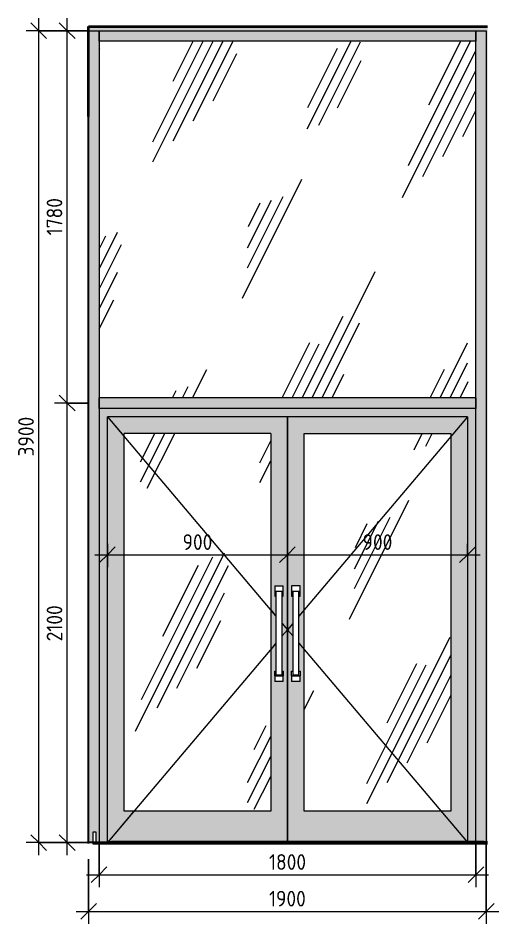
# Model space of a CAD drawing. Header units: millimetres. Extents: x -11619 to 28531, y -388 to 22769.
# Drawn here: x -1478 to 819, y -388 to 3940 of the extents above; entities that cross this region are included whole.
import ezdxf

# ---------------------------------------------------------------- set-up
doc = ezdxf.new("R2010")
doc.units = ezdxf.units.MM
for name, color, linetype, lineweight in [('A-ANNO-DIMS', 7, 'Continuous', 9), ('A-ANNO-DIMS-50', 7, 'Continuous', 9), ('A-DETL', 7, 'Continuous', 9), ('A-DOOR-1', 7, 'Continuous', 9), ('A-FLOR', 7, 'Continuous', 9), ('A-GENM', 7, 'Continuous', 9), ('A-GLAZ-CURT', 7, 'Continuous', 9), ('A-GLAZ-CWMG', 7, 'Continuous', 9), ('I-WALL', 7, 'Continuous', 9), ('Ограждение', 7, 'Continuous', 9), ('Поручни', 7, 'Continuous', 9)]:
    doc.layers.add(name, color=color, linetype=linetype, lineweight=lineweight)
for name, color, linetype, lineweight, true_color in [('A-DOOR-GLAZ', 7, 'Continuous', 9, 0x8080ff), ('A-FLOR-1', 7, 'Continuous', 9, 0x787878), ('A-FLOR-FNSH-1', 7, 'Continuous', 35, 0x3c3c3c), ('A-FLOR-FNSH-2', 7, 'Continuous', 25, 0x3c3c3c), ('A-WALL-1', 7, 'Continuous', 25, 0x3c3c3c), ('I-WALL-1', 7, 'Continuous', 9, 0x787878)]:
    doc.layers.add(name, color=color, linetype=linetype, lineweight=lineweight, true_color=true_color)
doc.styles.add('ISOCPEUR', font='isocpeur.ttf', dxfattribs={"width": 0.9, "height": 75})
doc.dimstyles.new('ISO-1_5', dxfattribs={"dimscale": 304.8, "dimtxt": 74.698588, "dimasz": 0.246063, "dimexe": 0.19685, "dimexo": 0, "dimgap": 0, "dimtad": 1, "dimdec": 0, "dimrnd": 10, "dimzin": 0, "dimdsep": 46, "dimtxsty": 'ISOCPEUR', "dimblk1": 'OBLIQUE', "dimblk2": 'OBLIQUE', "dimsah": 1, "dimcen": 0.09, "dimdle": 0.19685, "dimazin": 0, "dimtfac": 1, "dimtdec": 4, "dimtix": 1, "dimtmove": 0, "dimatfit": 3, "dimfxl": 1, "dimtvp": 1, "dimtolj": 1, "dimtzin": 0, "dimarcsym": 2})
doc.dimstyles.new('ISO-1_5_окр_100', dxfattribs={"dimscale": 304.8, "dimtxt": 74.698588, "dimasz": 0.246063, "dimexe": 0.19685, "dimexo": 0, "dimgap": 0, "dimtad": 1, "dimdec": 0, "dimrnd": 100, "dimzin": 0, "dimdsep": 46, "dimtxsty": 'ISOCPEUR', "dimblk1": 'OBLIQUE', "dimblk2": 'OBLIQUE', "dimsah": 1, "dimcen": 0.09, "dimdle": 0.19685, "dimazin": 0, "dimtfac": 1, "dimtdec": 4, "dimtix": 1, "dimtmove": 0, "dimatfit": 3, "dimfxl": 1, "dimtvp": 1, "dimtolj": 1, "dimtzin": 0, "dimarcsym": 2})
pattern_1 = [(63.435, (12380.9, 63.5), (-511.17, 1533.5), [635, -381, 635, -381, -807.8]), (63.435, (12380.9, 63.5), (-511.17, 1533.5), [-2032, 254, -553.8]), (63.435, (12349.2, 95.2), (-511.17, 1533.5), [508, -635, 381, -381, -934.8]), (63.435, (12349.2, 95.2), (-511.17, 1533.5), [-1905, 444.5, -490.3]), (63.435, (12349.2, 190.5), (-511.17, 1533.5), [381, -762, 254, -381, -1061.8]), (63.435, (12349.2, 190.5), (-511.17, 1533.5), [-1778, 571.5, -490.3]), (63.435, (12444.4, 95.2), (-511.17, 1533.5), [381, -762, 317.5, -12809.3]), (63.435, (12539.7, 190.5), (-511.17, 1533.5), [190.5, -952.5, 127, -12999.8]), (63.435, (12380.9, 349.2), (-511.17, 1533.5), [127, -952.5, 127, -508, -1125.3]), (63.435, (12380.9, 349.2), (-511.17, 1533.5), [-1714.5, 317.5, -807.8]), (63.435, (12952.4, 254), (-511.17, 1533.5), [635, -952.5, 762, -503]), (63.435, (12952.4, 158.8), (-511.17, 1533.5), [889, -635, 952.5, -376]), (63.435, (13015.9, 190.5), (-511.17, 1533.5), [1016, -508, 762, -553.8]), (63.435, (13111.2, 285.8), (-511.17, 1533.5), [635, -889, 508, -807.8]), (63.435, (13015.9, 476.2), (-511.17, 1533.5), [317.5, -1270, 381, -871.3]), (63.435, (13206.4, 381), (-511.17, 1533.5), [254, -1270, 254, -1061.8])]

# ---------------------------------------------------------------- blocks, each defined once
blk = doc.blocks.new('Плинтус - Плинтус светлый _сад_-32928308-В-3')
at = {"layer": 'A-GENM'}
for p, q in [((11356, 50), (11341, 50)), ((11341, 50), (11341, 0)), ((11356, 0), (11356, 50)), ((11341, 0), (11356, 0))]:
    blk.add_line(p, q, dxfattribs=at)
blk = doc.blocks.new('Дверь_Витражная_остекление_ - ВВ-7 остекление-32349468-В-3')
at = {"layer": 'A-DOOR-1'}
blk.add_hatch(color=256, dxfattribs=at).paths.add_polyline_path([(11370, 0), (11408.4, 0), (11408.4, 2), (11410, 2), (11410, 2035), (13130, 2035), (13130, 6.3), (13170, 6.3), (13170, 2075), (11370, 2075), (11370, 2)])
h = blk.add_hatch(color=256, dxfattribs=at)
h.paths.add_polyline_path([(11410, 2), (11429.5, 2), (11429.5, 6.3), (12270, 6.3), (12270, 2035), (11410, 2035), (11410, 483.1)])
h.paths.add_polyline_path([(12190, 150), (11490, 150), (11490, 1955), (12190, 1955), (12190, 483.1)])
h.paths.add_polyline_path([(12235.2, 770), (12210, 770), (12210, 820), (12215, 820), (12215, 1177.5), (12210, 1177.5), (12210, 1227.5), (12250, 1227.5), (12250, 1177.5), (12245, 1177.5), (12245, 820), (12250, 820), (12250, 770), (12240, 770)])
h = blk.add_hatch(color=256, dxfattribs=at)
h.paths.add_polyline_path([(12270, 6.3), (13130, 6.3), (13130, 2035), (12270, 2035), (12270, 483.1)])
h.paths.add_polyline_path([(13050, 150), (12350, 150), (12350, 1955), (13050, 1955), (13050, 189.9)])
h.paths.add_polyline_path([(12304.8, 770), (12290, 770), (12290, 820), (12295, 820), (12295, 1177.5), (12290, 1177.5), (12290, 1227.5), (12330, 1227.5), (12330, 1177.5), (12325, 1177.5), (12325, 820), (12330, 820), (12330, 770), (12310, 770)])
h = blk.add_hatch(dxfattribs=at)
h.set_pattern_fill('FP_4', color=256, style=0, pattern_type=2)
h.set_pattern_definition(pattern_1)
h.paths.add_polyline_path([(12190, 150), (12190, 1955), (11490, 1955), (11490, 150), (11796, 150)])
h = blk.add_hatch(dxfattribs=at)
h.set_pattern_fill('FP_4', color=256, style=0, pattern_type=2)
h.set_pattern_definition(pattern_1)
h.paths.add_polyline_path([(12749.4, 150), (13050, 150), (13050, 1955), (12350, 1955), (12350, 150)])
for p, q in [((11410, 2), (11410, 2035)), ((12270, 2035), (11410, 2035)), ((11410, 2035), (11490, 1940.3)), ((12270, 2035), (12270, 6.3)), ((13130, 2035), (12270, 2035)), ((12270, 6.3), (12270, 2035)), ((13130, 2035), (12325, 1082.6)), ((13130, 2035), (13130, 6.3)), ((12350, 150), (12350, 1955)), ((12350, 1955), (13050, 1955)), ((13050, 1955), (13050, 150)), ((12210, 1227.5), (12210, 1200)), ((12210, 1227.5), (12250, 1227.5)), ((12250, 1200), (12250, 1227.5)), ((12290, 1227.5), (12290, 1200)), ((12330, 1227.5), (12290, 1227.5)), ((12330, 1200), (12330, 1227.5)), ((12250, 1200), (12210, 1200)), ((12210, 1200), (12210, 1177.5)), ((12210, 1177.5), (12215, 1177.5)), ((12215, 1200), (12215, 800)), ((12245, 800), (12245, 1200)), ((12245, 1177.5), (12250, 1177.5)), ((12250, 1177.5), (12250, 1200)), ((12330, 1200), (12290, 1200)), ((12290, 1200), (12290, 1177.5)), ((12290, 1177.5), (12295, 1177.5)), ((12295, 1200), (12295, 800)), ((12325, 800), (12325, 1200)), ((12325, 1177.5), (12330, 1177.5)), ((12330, 1177.5), (12330, 1200)), ((12190, 1112.2), (12215, 1082.6)), ((12245, 1047.1), (12270, 1017.5)), ((12295, 1047.1), (12270, 1017.5)), ((12270, 1017.5), (12245, 987.9)), ((12270, 1017.5), (12295, 987.9)), ((12215, 952.4), (12190, 922.8)), ((12325, 952.4), (13124.6, 6.3)), ((12210, 797.5), (12210, 820)), ((12210, 820), (12215, 820)), ((12210, 797.5), (12210, 770)), ((12210, 797.5), (12250, 797.5)), ((12245, 800), (12215, 800)), ((12245, 820), (12250, 820)), ((12250, 820), (12250, 797.5)), ((12250, 770), (12250, 797.5)), ((12290, 797.5), (12290, 820)), ((12290, 820), (12295, 820)), ((12290, 797.5), (12290, 770)), ((12290, 797.5), (12330, 797.5)), ((12325, 800), (12295, 800)), ((12325, 820), (12330, 820)), ((12330, 820), (12330, 797.5)), ((12330, 770), (12330, 797.5)), ((12250, 770), (12210, 770)), ((12330, 770), (12290, 770)), ((11536.8, 150), (11411.7, 2)), ((13050, 150), (12350, 150))]:
    blk.add_line(p, q, dxfattribs=at)
at = {"layer": 'A-DOOR-GLAZ'}
for p, q in [((12190, 1955), (11490, 1955)), ((11490, 150), (11490, 1955)), ((12190, 1955), (12190, 150)), ((12190, 150), (11490, 150))]:
    blk.add_line(p, q, dxfattribs=at)
blk = doc.blocks.new('Прямоугольный импост - Импост структурный с накладкой - 160мм Темный-32310142-В-3')
at = {"layer": 'A-GLAZ-CWMG'}
blk.add_hatch(color=256, dxfattribs=at).paths.add_polyline_path([(11370, 0), (11370, 2100), (11320, 2100), (11320, 0), (11341, 0), (11341, 50), (11356, 50), (11356, 0)])
blk.add_line((11370, 2100), (11370, 0), dxfattribs=at)
blk = doc.blocks.new('Прямоугольный импост - Импост структурный с накладкой - 160мм Темный-32349419-В-3')
at = {"layer": 'A-GLAZ-CWMG'}
blk.add_hatch(color=256, dxfattribs=at).paths.add_polyline_path([(13180, 2100), (13220, 2100), (13220, 3880), (13170, 3880), (13170, 2100)])
blk.add_line((13170, 2100), (13170, 3880), dxfattribs=at)
blk = doc.blocks.new('Системная панель - Стекло - 40мм-32349569-В-3')
at = {"layer": 'A-GLAZ-CURT'}
h = blk.add_hatch(dxfattribs=at)
h.set_pattern_fill('FP_4', color=256, style=0, pattern_type=2)
h.set_pattern_definition(pattern_1)
h.paths.add_polyline_path([(11377.2, 2125), (13170, 2125), (13170, 3830), (11370, 3830), (11370, 2125)])
blk = doc.blocks.new('Прямоугольный импост - Импост структурный с накладкой - 160мм Темный-31922943-В-3')
at = {"layer": 'A-GLAZ-CWMG'}
blk.add_hatch(color=256, dxfattribs=at).paths.add_polyline_path([(11370, 2100), (11370, 3880), (11320, 3880), (11320, 2100), (11360, 2100)])
blk.add_line((11370, 3880), (11370, 2100), dxfattribs=at)
blk = doc.blocks.new('Прямоугольный импост - Импост структурный с накладкой - 160мм Темный-32348142-В-3')
at = {"layer": 'A-GLAZ-CWMG'}
blk.add_hatch(color=256, dxfattribs=at).paths.add_polyline_path([(13209.5, 2), (13220, 2), (13220, 2100), (13170, 2100), (13170, 6.3), (13209.5, 6.3)])
blk.add_line((13170, 6.3), (13170, 2100), dxfattribs=at)
blk = doc.blocks.new('Прямоугольный импост - Импост структурный с накладкой - 160мм Темный-31920698-В-3')
at = {"layer": 'A-GLAZ-CWMG'}
blk.add_hatch(color=256, dxfattribs=at).paths.add_polyline_path([(11370, 2075), (13170, 2075), (13170, 2125), (11370, 2125), (11370, 2085)])
for p, q in [((11370, 2075), (11370, 2125)), ((13170, 2125), (11370, 2125)), ((13170, 2125), (13170, 2075)), ((13170, 2075), (11370, 2075))]:
    blk.add_line(p, q, dxfattribs=at)
blk = doc.blocks.new('Прямоугольный импост - Импост структурный с накладкой - 160мм Темный-31920696-В-3')
at = {"layer": 'A-GLAZ-CWMG'}
blk.add_hatch(color=256, dxfattribs=at).paths.add_polyline_path([(13170, 3830), (13170, 3880), (11370, 3880), (11370, 3830), (12749.4, 3830)])
for p, q in [((11370, 3830), (11370, 3880)), ((13170, 3880), (13170, 3830)), ((13170, 3830), (11370, 3830))]:
    blk.add_line(p, q, dxfattribs=at)
blk = doc.blocks.new('Ограждение - Ограждение-33123415-В-3')
at = {"layer": 'Ограждение'}
blk.add_hatch(color=256, dxfattribs=at).paths.add_polyline_path([(13050, 2), (13209.5, 2), (13209.5, 6.3), (11429.5, 6.3), (11429.5, 2), (13043.7, 2)])
at = {"layer": 'Поручни'}
for p, q in [((11429.5, 1.9), (11429.5, 6.3)), ((11429.5, 6.3), (13209.5, 6.3)), ((13209.5, 6.3), (13209.5, 2))]:
    blk.add_line(p, q, dxfattribs=at)
blk = doc.blocks.new('DIMBLOCK86-В-3')
at = {"layer": 'A-ANNO-DIMS-50'}
for p, q in [((-1091.3, 0), (-1091.3, -213.3)), ((-1091.3, -153.3), (-1091.3, 0)), ((708.7, 0), (708.7, -213.3)), ((708.7, -153.3), (708.7, 0)), ((-1151.3, -153.3), (768.7, -153.3))]:
    blk.add_line(p, q, dxfattribs=at)
at = {"layer": 'A-ANNO-DIMS-50', "lineweight": 20}
for p, q in [((-1091.3, -153.3), (-1053.8, -115.8)), ((708.7, -153.3), (746.2, -115.8)), ((-1091.3, -153.3), (-1128.8, -190.8)), ((708.7, -153.3), (671.2, -190.8))]:
    blk.add_line(p, q, dxfattribs=at)
at = {"layer": 'A-ANNO-DIMS-50', "color": 0, "insert": (-279.7, -55.3), "char_height": 75, "width": 212.029, "attachment_point": 1, "line_spacing_factor": 1.149209, "style": 'ISOCPEUR'}
blk.add_mtext('1800', dxfattribs=at)
blk = doc.blocks.new('_Oblique')
at = {"color": 0, "linetype": 'ByBlock', "lineweight": -2}
blk.add_line((-0.5, -0.5), (0.5, 0.5), dxfattribs=at)
blk = doc.blocks.new('DIMBLOCK87-В-3')
at = {"layer": 'A-ANNO-DIMS-50', "lineweight": 20}
for p, q in [((-1243.7, 2100), (-1281.2, 2137.5)), ((-1243.7, 2100), (-1206.2, 2062.5)), ((-1243.7, 0), (-1281.2, 37.5)), ((-1243.7, 0), (-1206.2, -37.5))]:
    blk.add_line(p, q, dxfattribs=at)
at = {"layer": 'A-ANNO-DIMS-50'}
for p, q in [((-1141.3, 2100), (-1303.7, 2100)), ((-1243.7, -60), (-1243.7, 2100)), ((-1243.7, 2100), (-1141.3, 2100)), ((-1141.3, 0), (-1303.7, 0)), ((-1243.7, 0), (-1141.3, 0))]:
    blk.add_line(p, q, dxfattribs=at)
at = {"layer": 'A-ANNO-DIMS-50', "color": 0, "insert": (-1341.7, 961.7), "char_height": 75, "width": 212.029, "attachment_point": 1, "rotation": 90, "line_spacing_factor": 1.149209, "style": 'ISOCPEUR'}
blk.add_mtext('2100', dxfattribs=at)
blk = doc.blocks.new('DIMBLOCK88-В-3')
at = {"layer": 'A-ANNO-DIMS-50'}
for p, q in [((-1243.7, 2100), (-1243.7, 3940)), ((-1141.3, 3880), (-1303.7, 3880)), ((-1243.7, 3880), (-1141.3, 3880)), ((-1141.3, 2100), (-1303.7, 2100)), ((-1243.7, 2100), (-1141.3, 2100))]:
    blk.add_line(p, q, dxfattribs=at)
at = {"layer": 'A-ANNO-DIMS-50', "lineweight": 20}
for p, q in [((-1243.7, 3880), (-1281.2, 3917.5)), ((-1243.7, 3880), (-1206.2, 3842.5)), ((-1243.7, 2100), (-1281.2, 2137.5)), ((-1243.7, 2100), (-1206.2, 2062.5))]:
    blk.add_line(p, q, dxfattribs=at)
at = {"layer": 'A-ANNO-DIMS-50', "color": 0, "insert": (-1341.7, 2901.7), "char_height": 75, "width": 212.029, "attachment_point": 1, "rotation": 90, "line_spacing_factor": 1.149209, "style": 'ISOCPEUR'}
blk.add_mtext('1780', dxfattribs=at)
blk = doc.blocks.new('DIMBLOCK89-В-3')
at = {"layer": 'A-ANNO-DIMS-50'}
for p, q in [((758.7, 0), (758.7, -388.5)), ((758.7, -328.5), (758.7, 0)), ((-1141.3, -80), (-1141.3, -388.5)), ((-1141.3, -328.5), (-1141.3, -80)), ((-1201.3, -328.5), (818.7, -328.5))]:
    blk.add_line(p, q, dxfattribs=at)
at = {"layer": 'A-ANNO-DIMS-50', "lineweight": 20}
for p, q in [((-1141.3, -328.5), (-1103.8, -291)), ((758.7, -328.5), (796.2, -291)), ((-1141.3, -328.5), (-1178.8, -366)), ((758.7, -328.5), (721.2, -366))]:
    blk.add_line(p, q, dxfattribs=at)
at = {"layer": 'A-ANNO-DIMS-50', "color": 0, "insert": (-279.7, -230.5), "char_height": 75, "width": 212.029, "attachment_point": 1, "line_spacing_factor": 1.149209, "style": 'ISOCPEUR'}
blk.add_mtext('1900', dxfattribs=at)
blk = doc.blocks.new('DIMBLOCK90-В-3')
at = {"layer": 'A-ANNO-DIMS-50'}
for p, q in [((-1379.7, -60), (-1379.7, 3940)), ((-1141.3, 3880), (-1439.7, 3880)), ((-1379.7, 3880), (-1141.3, 3880)), ((-1141.3, 0), (-1439.7, 0)), ((-1379.7, 0), (-1141.3, 0))]:
    blk.add_line(p, q, dxfattribs=at)
at = {"layer": 'A-ANNO-DIMS-50', "lineweight": 20}
for p, q in [((-1379.7, 3880), (-1417.2, 3917.5)), ((-1379.7, 3880), (-1342.2, 3842.5)), ((-1379.7, 0), (-1417.2, 37.5)), ((-1379.7, 0), (-1342.2, -37.5))]:
    blk.add_line(p, q, dxfattribs=at)
at = {"layer": 'A-ANNO-DIMS-50', "color": 0, "insert": (-1477.7, 1845.2), "char_height": 75, "width": 227.543, "attachment_point": 1, "rotation": 90, "line_spacing_factor": 1.149209, "style": 'ISOCPEUR'}
blk.add_mtext('3900', dxfattribs=at)
blk = doc.blocks.new('DIMBLOCK91-В-3')
at = {"layer": 'A-ANNO-DIMS-50'}
for p, q in [((-1051.3, 1428.5), (-1051.3, 1315.5)), ((-1051.3, 1375.5), (-1051.3, 1428.5)), ((-191.3, 1428.5), (-191.3, 1315.5)), ((-191.3, 1375.5), (-191.3, 1428.5)), ((-1111.3, 1375.5), (-191.3, 1375.5))]:
    blk.add_line(p, q, dxfattribs=at)
at = {"layer": 'A-ANNO-DIMS-50', "lineweight": 20}
for p, q in [((-1051.3, 1375.5), (-1013.8, 1413)), ((-191.3, 1375.5), (-153.8, 1413)), ((-1051.3, 1375.5), (-1088.8, 1338)), ((-191.3, 1375.5), (-228.8, 1338))]:
    blk.add_line(p, q, dxfattribs=at)
at = {"layer": 'A-ANNO-DIMS-50', "color": 0, "insert": (-692.4, 1473.5), "char_height": 75, "width": 170.658, "attachment_point": 1, "line_spacing_factor": 1.149209, "style": 'ISOCPEUR'}
blk.add_mtext('900', dxfattribs=at)
blk = doc.blocks.new('DIMBLOCK92-В-3')
at = {"layer": 'A-ANNO-DIMS-50'}
for p, q in [((-191.3, 1428.5), (-191.3, 1315.5)), ((-191.3, 1375.5), (-191.3, 1428.5)), ((668.7, 1428.5), (668.7, 1315.5)), ((668.7, 1375.5), (668.7, 1428.5)), ((-191.3, 1375.5), (728.7, 1375.5))]:
    blk.add_line(p, q, dxfattribs=at)
at = {"layer": 'A-ANNO-DIMS-50', "lineweight": 20}
for p, q in [((-191.3, 1375.5), (-153.8, 1413)), ((668.7, 1375.5), (706.2, 1413)), ((-191.3, 1375.5), (-228.8, 1338)), ((668.7, 1375.5), (631.2, 1338))]:
    blk.add_line(p, q, dxfattribs=at)
at = {"layer": 'A-ANNO-DIMS-50', "color": 0, "insert": (167.6, 1473.5), "char_height": 75, "width": 170.658, "attachment_point": 1, "line_spacing_factor": 1.149209, "style": 'ISOCPEUR'}
blk.add_mtext('900', dxfattribs=at)

msp = doc.modelspace()

# ---------------------------------------------------------------- hatches: boundary and pattern name
at = {"layer": 'A-FLOR'}
for points in [[(-103, 0), (-103, 2), (-688.3, 2), (-688.3, 0), (-111.3, 0)], [(153.6, 0), (482.3, 0), (482.3, 2), (-103, 2), (-103, 0), (86.2, 0)]]:
    msp.add_hatch(color=256, dxfattribs=at).paths.add_polyline_path(points)
at = {"layer": 'A-FLOR-1'}
h = msp.add_hatch(dxfattribs=at)
h.set_pattern_fill('FP_3', color=256, style=0, pattern_type=2)
h.set_pattern_definition([(45, (-207.395, 0), (-28.51267, 28.51267), []), (45, (-178.883, 0), (-28.51267, 28.51267), [50.403, -10.081, 1.676, -8.404])])
h.paths.add_polyline_path([(-188.6, 3900), (764.8, 3900), (764.8, 3900.7), (-1142.1, 3900.7), (-1142.1, 3900), (-665.4, 3900)])
h = msp.add_hatch(color=256, dxfattribs=at)
h.paths.add_polyline_path([(748.2, 0), (764.8, 0.5), (764.8, 2), (482.3, 2), (482.3, 0), (708.7, 0)])
h.paths.add_polyline_path([(-1031.8, 0), (-688.3, 0), (-688.3, 2), (-1053, 2), (-1053, 0), (-1051.3, 0)])
at = {"layer": 'I-WALL'}
msp.add_hatch(color=256, dxfattribs=at).paths.add_polyline_path([(764.8, 2), (764.8, 3900), (-1141.3, 3900), (-1141.3, 3880), (758.7, 3880), (758.8, 2)])
at = {"layer": 'I-WALL-1'}
h = msp.add_hatch(dxfattribs=at)
h.set_pattern_fill('FP_2', color=256, style=0, pattern_type=2)
h.set_pattern_definition([(135, (-207.395, 0), (-35.35534, -35.35534), [])])
h.paths.add_polyline_path([(-1141.3, -5.1), (-1141.3, 3900), (-1142.1, 3900), (-1142.1, -5.1)])

# ---------------------------------------------------------------- linework, layer by layer
at = {"layer": 'A-DETL'}
for p, q in [((-1051.3, 2035), (-247.7, 1084.1)), ((-248, 950.4), (-1051.3, 0))]:
    msp.add_line(p, q, dxfattribs=at)
at = {"layer": 'A-FLOR'}
for p, q in [((-688.3, 2), (482.3, 2)), ((-103, 0), (-103, 2))]:
    msp.add_line(p, q, dxfattribs=at)
at = {"layer": 'A-FLOR-FNSH-1'}
for p, q in [((-1142.1, 3900), (764.8, 3900)), ((-1141.3, 3470), (-1141.3, 3900)), ((-1142.1, 3470), (-1141.3, 3470))]:
    msp.add_line(p, q, dxfattribs=at)
at = {"layer": 'A-FLOR-FNSH-2'}
for p, q in [((-1121.3, 0), (-1121.3, -5)), ((-1121.3, 0), (764.8, 0)), ((-688.3, 2), (-1053, 2)), ((-1053, 2), (-1053, 0)), ((-688.3, 0), (-688.3, 2)), ((764.8, 2), (482.3, 2)), ((482.3, 2), (482.3, 0)), ((764.8, -0.1), (-1142.1, -0.1)), ((-1121.3, -5), (764.8, -5))]:
    msp.add_line(p, q, dxfattribs=at)
at = {"layer": 'A-WALL-1'}
msp.add_line((-1141.3, -5.1), (-1141.3, 3900), dxfattribs=at)
at = {"layer": 'I-WALL'}
for p, q in [((-1141.3, 3880), (758.7, 3880)), ((758.7, 3880), (758.7, 2)), ((-1121.3, 0), (-1141.3, 0))]:
    msp.add_line(p, q, dxfattribs=at)

# ---------------------------------------------------------------- block references
at = {"layer": 'A-DOOR-1'}
msp.add_blockref('Дверь_Витражная_остекление_ - ВВ-7 остекление-32349468-В-3', (-12461.3, 0), dxfattribs=at)
at = {"layer": 'A-GENM'}
msp.add_blockref('Плинтус - Плинтус светлый _сад_-32928308-В-3', (-12461.3, 0), dxfattribs=at)
at = {"layer": 'A-GLAZ-CURT'}
msp.add_blockref('Системная панель - Стекло - 40мм-32349569-В-3', (-12461.3, 0), dxfattribs=at)
at = {"layer": 'A-GLAZ-CWMG'}
for name in ['Прямоугольный импост - Импост структурный с накладкой - 160мм Темный-31922943-В-3', 'Прямоугольный импост - Импост структурный с накладкой - 160мм Темный-31920696-В-3', 'Прямоугольный импост - Импост структурный с накладкой - 160мм Темный-32349419-В-3', 'Прямоугольный импост - Импост структурный с накладкой - 160мм Темный-31920698-В-3', 'Прямоугольный импост - Импост структурный с накладкой - 160мм Темный-32310142-В-3', 'Прямоугольный импост - Импост структурный с накладкой - 160мм Темный-32348142-В-3']:
    msp.add_blockref(name, (-12461.3, 0), dxfattribs=at)
at = {"layer": 'Поручни'}
msp.add_blockref('Ограждение - Ограждение-33123415-В-3', (-12461.3, 0), dxfattribs=at)

# ---------------------------------------------------------------- dimensions: what is measured, and where the dimension line sits
at = {"layer": 'A-ANNO-DIMS'}
for base, p1, p2, dimstyle, override, picture, middle in [((-1379.7, 3880), (-1141.3, 0), (-1141.3, 3880), 'ISO-1_5_окр_100', {"dimpost": '<>', "dimfxl": 3880}, 'DIMBLOCK90-В-3', (-1417.2, 1940)), ((-1243.7, 3880), (-1141.3, 2100), (-1141.3, 3880), 'ISO-1_5', {"dimpost": '<>', "dimfxl": 1780}, 'DIMBLOCK88-В-3', (-1281.2, 2990)), ((-1243.7, 2100), (-1141.3, 0), (-1141.3, 2100), 'ISO-1_5', {"dimpost": '<>', "dimfxl": 2100}, 'DIMBLOCK87-В-3', (-1281.2, 1050))]:
    dim = msp.add_linear_dim(base=base, p1=p1, p2=p2, angle=90, dimstyle=dimstyle, override=override, dxfattribs=at)
    dim.commit()
    dim.dimension.update_dxf_attribs({"geometry": picture, "text_midpoint": middle})
for base, p1, p2, dimstyle, override, picture, middle in [((-191.3, 1375.5), (-1051.3, 1428.5), (-191.3, 1428.5), 'ISO-1_5_окр_100', {"dimpost": '<>', "dimfxl": 859.999995}, 'DIMBLOCK91-В-3', (-621.3, 1413)), ((668.7, 1375.5), (-191.3, 1428.5), (668.7, 1428.5), 'ISO-1_5_окр_100', {"dimpost": '<>', "dimfxl": 859.999995}, 'DIMBLOCK92-В-3', (238.7, 1413)), ((758.7, -328.5), (-1141.3, -80), (758.7, 0), 'ISO-1_5', {"dimpost": '<>', "dimfxl": 1901.683465}, 'DIMBLOCK89-В-3', (-191.3, -291)), ((708.7, -153.3), (-1091.3, 0), (708.7, 0), 'ISO-1_5', {"dimpost": '<>', "dimfxl": 1799.99999}, 'DIMBLOCK86-В-3', (-191.3, -115.8))]:
    dim = msp.add_linear_dim(base=base, p1=p1, p2=p2, dimstyle=dimstyle, override=override, dxfattribs=at)
    dim.commit()
    dim.dimension.update_dxf_attribs({"geometry": picture, "text_midpoint": middle})

doc.saveas('drawing.dxf')
